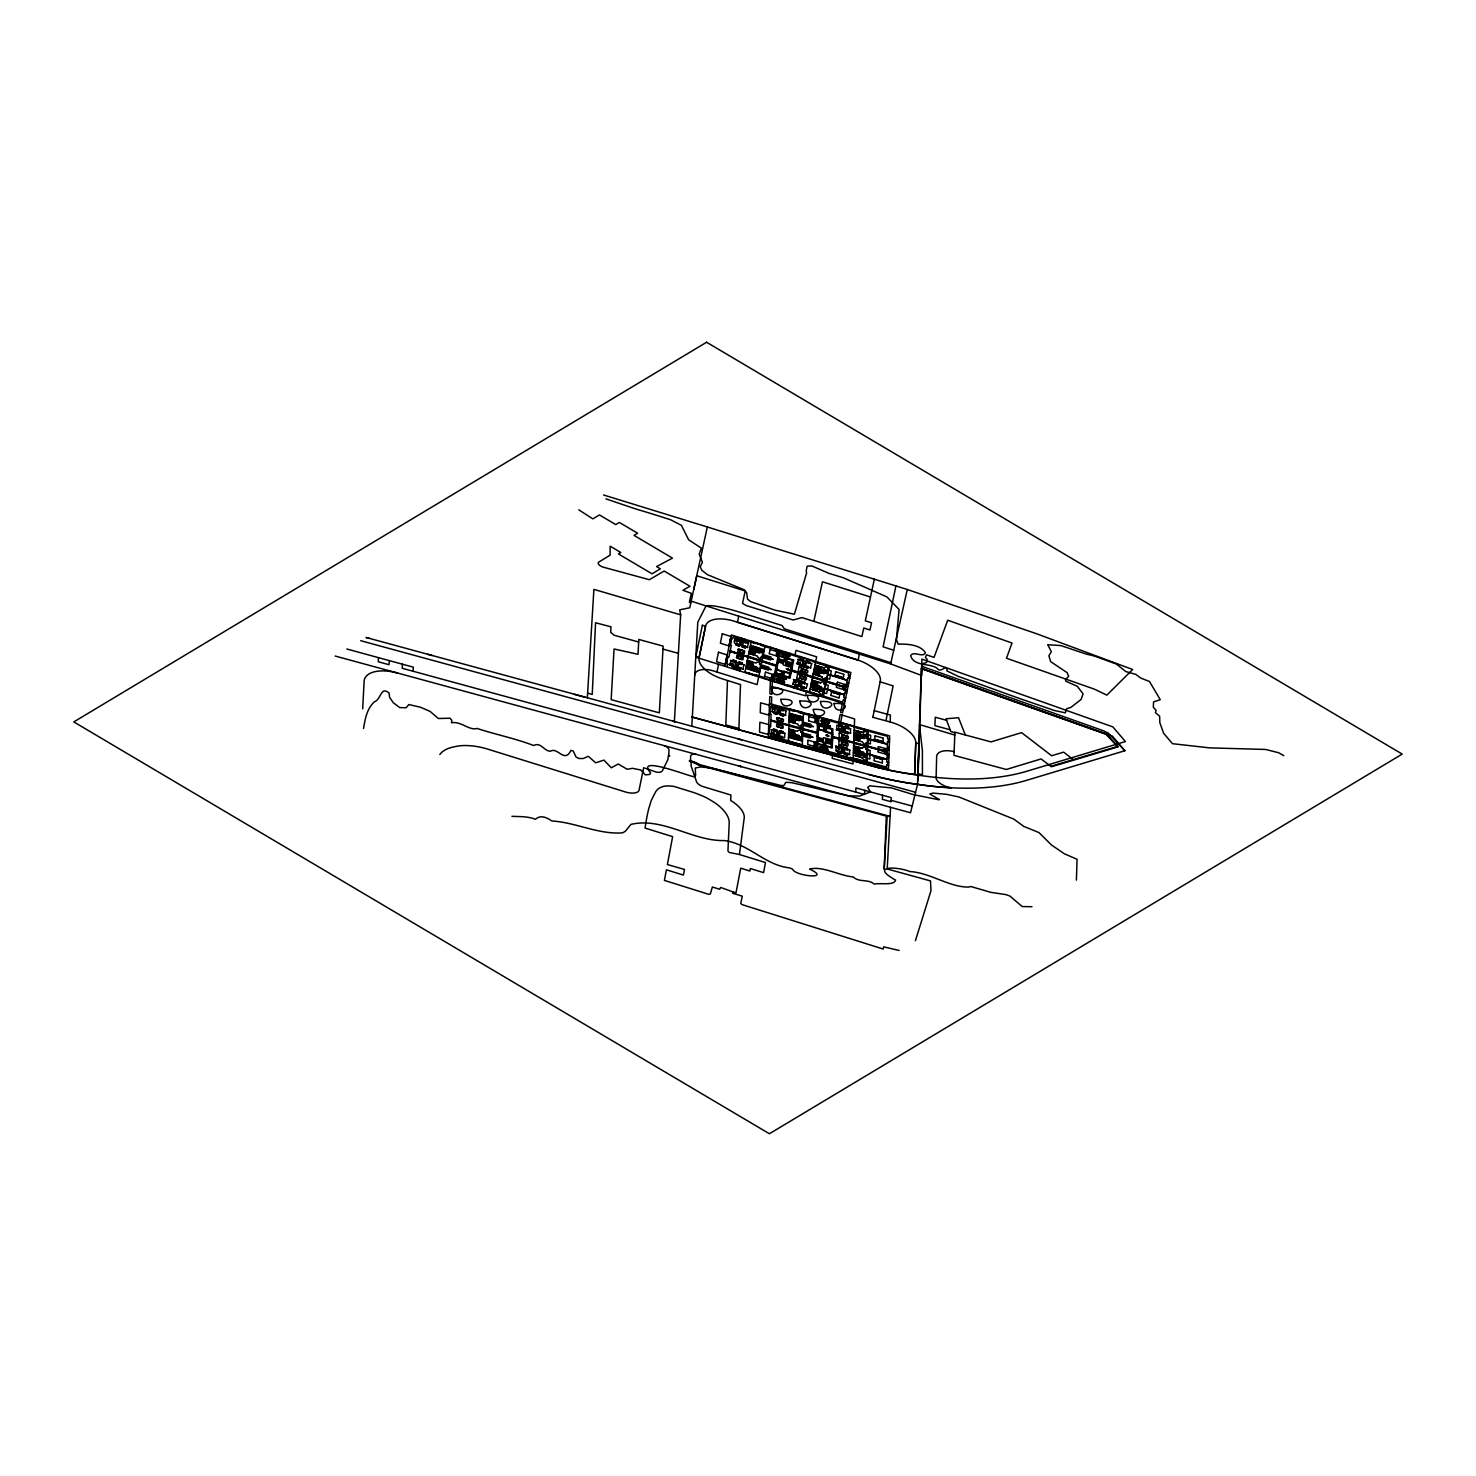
<?xml version="1.0" encoding="UTF-8"?>
<svg xmlns="http://www.w3.org/2000/svg" width="1476" height="1476" viewBox="0 0 1476 1476"><rect width="100%" height="100%" fill="white"/><g stroke="black" fill="none" stroke-linecap="round" stroke-linejoin="round"><path stroke-width="1.5" d="M378.409 657.632L378.299 661.783L388.981 664.698L389.369 660.639L346.842 648.997M801.874 738.775L802.077 732.594M827.464 736.524L827.519 734.679M335.144 656.027L910.526 812.741L917.537 784.328L921.375 668.314L1106.539 734.089L1118.365 746.782L1051.392 766.745L1041.06 758.941L1006.281 769.476L953.976 755.361L954.917 732.17L991.005 741.893L1021.595 732.631L1051.65 755.749L1063.606 752.133L1073.347 759.623M918.072 775.14L921.891 659.126L1112.849 726.893L1125.413 741.542L1026.835 771.247A215.865 105.977 19.3 0 1 977.389 778.83A216.418 106.254 19.3 0 1 918.072 775.14A189.666 93.117 19.3 0 1 893.755 771.118A190.533 93.523 19.3 0 1 869.143 765.232L692.318 717.115M867.814 743.24L867.943 739.07L870.526 739.771L870.397 743.922L867.353 743.258L867.593 736.819M874.825 740.62L873.331 739.402L884.622 743.24L883.109 742.022M874.862 739.347L874.973 735.989M875.028 740.675L876.172 739.697M879.641 740.62L876.357 740.325M881.818 741.672L882.906 741.616M883.091 742.834L883.238 738.203M771.69 729.716L771.542 733.886L773.701 734.919M773.83 730.952L773.885 729.384L776.505 730.085L776.45 731.635M779.937 732.576L779.992 731.026L782.594 731.709L782.538 733.277M781.985 736.506L781.948 738.074L774.107 735.97L774.162 734.402L782.428 736.69L782.372 738.406L773.664 736.081L774.162 734.458M784.734 733.221L784.586 737.834L782.409 737.262M878.275 746.671L878.202 748.978L887.131 751.358L887.224 748.129L885.674 748.535M884.53 749.974L884.567 749.052M885.84 750.325L885.858 749.402M886.707 750.786L886.744 749.402M769.513 703.572L768.332 736.358L888.46 768.609L889.659 735.823L769.513 703.572L769.771 696.561L771.727 697.078L771.468 704.089M770.361 680.454L769.882 693.812L771.837 694.329L772.317 681.063M769.107 733.203L769.347 726.395M769.808 713.867L770.048 707.059M769.402 733.295L769.66 726.469M770.103 713.96L770.361 707.152M788.35 741.579L789.531 709.089L803.461 712.834L802.28 745.306M788.867 737.483L788.922 736.1L802.077 739.642L802.021 741.026M788.774 733.83L788.811 732.668L790.988 733.258L790.952 734.421L788.774 733.83L791.247 734.605M789.734 713.369L789.697 714.753L802.852 718.295L802.907 716.912M790.047 725.306L788.959 724.587M790.988 736.45L788.571 735.306M791.173 736.506L791.413 729.993L788.793 729.292M791.929 715.565L791.69 722.059L789.088 721.358M791.523 738.203L791.56 736.819M792.354 715.473L792.391 714.089M791.726 736.653L791.966 730.14L792.926 730.399M792.483 715.712L792.243 722.207L793.202 722.465M792.926 730.011L792.704 736.358L802.501 739.033M793.184 722.871L793.424 716.506L803.221 719.107M793.885 710.048L793.848 711.155L771.431 705.141L771.358 707.41L769.273 706.856M793.055 736.044L793.11 734.218M793.682 718.849L793.737 717.004M793.608 735.86L793.664 734.365M794.217 718.996L794.273 717.484M794.143 738.904L794.18 737.52M794.955 716.174L795.01 714.79M796.745 739.605L796.8 738.221M797.575 716.875L797.63 715.491M799.106 711.45L799.07 712.557L808.866 715.177L808.903 714.07M798.534 737.52L798.608 735.675M799.162 720.325L799.236 718.48M798.756 737.926L798.848 735.399L792.907 733.793M799.457 718.185L799.365 720.731L793.442 719.144M799.365 740.306L799.42 738.923M800.195 717.576L800.25 716.192M801.081 732.354L800.951 730.435A3.505 1.716 19.3 0 0 797.538 731.303L788.811 728.886M801.247 739.863L801.302 738.203M802.058 738.923L802.298 732.483M802.557 725.417L802.778 718.978M807.759 744.439L807.907 740.288M808.608 720.786L808.774 716.616M810.509 736.69L810.453 738.055L802.612 735.952M810.509 736.395L810.564 735.03L802.723 732.926M810.896 725.989L810.841 727.354L802.999 725.251M810.896 725.694L810.951 724.31L803.11 722.207M814.125 715.473L814.088 716.58L818.977 717.908L819.014 716.801M814.088 745.454L814.125 744.531M814.143 743.609L814.18 742.686M814.937 721.782L814.973 720.86M815.01 719.937L815.047 719.015M815.379 722.004L817.501 724.089M815.01 744.531L814.992 744.642A6.088 2.989 19.3 0 0 815.084 745.712M815.877 720.399L815.877 720.288A6.088 2.989 19.3 0 1 816.043 719.273M815.158 746.542L816.652 747.76M815.305 742.17L816.855 741.764M816.173 718.498L817.722 718.092M815.398 745.804L815.416 744.882M815.453 743.959L815.49 743.037M816.246 722.133L816.283 721.21M816.32 720.288L816.357 719.365M816.265 746.266L816.302 744.882M816.32 744.421L816.376 743.037M817.114 722.594L817.169 721.21M817.187 720.749L817.243 719.365M816.634 748.258L817.741 717.557M817.722 748.553L818.829 717.853M819.088 726.026L818.959 729.587L825.379 731.007M819.18 729.347L831.689 733.111M823.239 730.915L825.269 731.69M823.313 744.993L823.387 737.649L832.538 739.974M823.885 730.712L824.014 727.354M824.697 730.509L824.53 728M824.53 745.306L824.623 742.539M825.527 727.022L825.342 732.004L832.741 734.236M825.748 745.638L825.988 738.461L826.043 742.926M826.431 732.28L826.615 727.317M826.855 750.38L826.634 750.288M831.855 720.233L831.818 721.34L841.449 723.941L841.505 722.853M831.154 747.686L831.837 728.72M836.394 751.044L835.711 746.321M837.335 754.937L837.372 753.83L827.556 751.21L827.519 752.317L822.298 750.915L822.335 749.808L812.981 747.28L812.925 748.387L783.313 739.328L783.276 740.435L778.055 739.033L778.092 737.926L770.324 735.841L770.398 733.554L768.313 733M838.589 750.989L838.534 752.557L841.154 753.258L841.209 751.69M839.143 747.76L839.198 746.21L847.039 748.314L847.427 749.937L847.482 748.203L838.774 745.86L838.719 747.594L846.984 749.863M854.327 726.321L840.6 722.41M844.696 752.631L844.641 754.199L847.242 754.9L847.298 753.332M849.456 754.55L849.622 749.937M850.176 758.387L850.213 757.28L886.541 767.04L886.633 764.66L888.718 765.232M854.899 742.723L853.774 741.985M855.914 755.823L856.246 746.967L853.626 746.266M856.467 755.97L856.8 747.114L857.759 747.373M856.947 756.099L856.947 753.922M857.777 733.48L857.777 731.303M857.999 740.694L858.22 734.347L868.036 736.948L867.722 743.35L866.006 742.686L865.932 744.568A3.505 1.716 19.3 0 1 862.648 741.893L853.866 739.605M857.538 759.254L857.501 760.361L862.722 761.764L862.759 760.657M857.907 747.151L857.685 753.313L866.707 755.749L866.707 754.107L863.644 753.277M858.146 740.62L858.368 734.439M858.663 728.554L858.7 727.447M857.851 754.992L859.604 755.823L857.187 754.771M857.925 753.018L857.98 751.192M858.515 736.69L858.571 734.864M858.645 732.889L860.434 733.185L857.98 732.76M858.442 752.834L858.497 751.321M859.032 736.838L859.087 735.325M867.113 755.86L857.538 753.332L857.759 746.985L862.408 748.387L853.645 745.86M862.408 748.387L862.408 748.295A3.505 1.716 19.3 0 1 865.822 747.409L865.914 749.328M862.501 757.815L857.132 756.044M863.405 732.889L863.423 732.613A3.505 1.716 19.3 0 1 866.984 731.764L867.095 733.886M863.921 728.849L863.884 729.956L887.648 736.34L887.574 738.701L889.659 739.273M863.109 755.675L864.401 757.077L865.729 756.376M863.866 735.011L866.154 734.956M863.589 754.9L863.681 752.354L857.777 750.786M864.272 736.026L864.18 738.572L858.276 736.985M864.18 734.568L866.061 735.325M865.6 736.284L857.279 733.535M866.467 735.712L865.231 734.328M867.335 736.856L867.261 738.48L864.216 737.649M866.836 758.756L866.91 756.542M866.892 755.896L867.132 749.457L865.766 749.199M867.648 736.155L866.929 733.646L868.146 733.867M867.261 755.989L867.501 749.55L865.914 749.144M869.991 754.882L869.844 759.033L867.261 758.332M870.01 754.587L870.157 750.435L867.353 749.624M872.74 755.62L874.272 756.026M874.106 760.638L874.216 757.299M874.493 756.081L875.545 757.188M878.072 751.93L878.165 749.624L887.076 752.004L867.667 746.801M882.371 762.871L882.316 758.184M884.069 758.664L882.5 759.051M884.401 752.926L884.438 752.004M885.471 754.033L886.965 755.232L887.187 749.199L889.272 749.771M885.268 753.387L885.286 753.277A6.088 2.989 19.3 0 1 885.434 752.262M885.748 752.354L884.622 753.092M886.578 753.738L886.633 752.354M887.63 764.937L887.722 762.17M887.906 757.206L888.017 754.439M888.183 749.476L888.294 746.708M888.478 741.745L888.57 738.978M887.925 765.011L888.035 762.243M888.22 757.28L888.312 754.513M888.497 749.55L888.589 746.782M888.773 741.819L888.884 739.052M914.659 774.439L915.766 742.834A27.269 13.395 19.3 0 0 890.157 721.967L872.814 717.318M917.851 776.487L918.995 743.701L915.766 742.834L914.659 773.055M727.447 681.063L725.823 724.937L738.886 728.443A27.306 13.413 19.3 0 0 738.941 729.771M738.886 728.443L740.491 685.159M772.317 711.856L772.151 707.576L774.679 707.816M774.531 711.801L774.457 713.351L777.077 714.052L777.132 712.502M775.085 708.572L775.14 707.022M780.62 713.443L780.564 714.993L783.166 715.694L783.221 714.144M782.926 710.676L782.981 709.126M785.38 715.362L785.97 711.1M788.867 731.137L788.922 729.864L791.099 730.454L791.044 731.709M789.402 716.893L791.523 718.627L791.579 717.465M790.656 730.454L790.619 731.487L789.088 731.081M790.988 721.21L791.044 720.159M791.431 721.432L791.468 720.177M839.475 726.376L839.53 724.808L842.15 725.509L842.076 727.078M839.733 731.395L839.789 729.845M845.563 728.019L845.619 726.45L848.239 727.151L848.183 728.72M847.556 733.498L847.611 731.948M850.379 728.664L850.637 733.388L848.036 732.686M853.7 748.092L853.755 746.819M856.523 739.439L853.903 738.738L854.106 737.428M854.161 735.878L854.198 734.734M853.921 748.037L853.977 747.004L855.453 748.443M854.272 738.646L854.309 737.594L855.803 739.052M855.877 748.683L855.932 747.409M856.283 738.018L856.228 739.273L854.05 738.701M856.338 736.469L856.375 735.306M890.157 721.967L890.415 715.048L874.216 710.694M802.335 725.196L802.593 719.033M882.574 795.232L882.371 799.346L891.043 801.726L891.227 797.63L855.932 787.907L855.711 792.058L864.475 794.457L864.733 790.324M889.954 816.339L887.168 816.339L884.179 869.346L886.301 816.099L698.646 765.085A22.066 10.83 19.3 0 0 691.045 761.8A25.775 12.657 19.3 0 0 689.366 761.284L690.583 760.896A23.358 11.476 19.3 0 1 699.034 764.439L889.751 816.283M362.69 708.831L364.148 680.731A34.28 16.826 19.3 0 1 397.708 673.056M890.582 807.317L887.205 868.977L930.489 880.914L930.987 890.711L915.434 940.673M662.982 649.126L659.329 712.853L611.156 699.642L614.053 648.979L638.019 654.292L638.813 639.459L663.148 646.119L662.982 649.126L678.388 653.351M691.801 726.284L697.797 622.152L706.045 605.898L890.655 663.905L921.707 675.491L922.076 668.96L1106.096 734.328L1117.406 746.487L1050.857 766.339M674.384 721.561L680.657 614.846L679.716 609.828L689.753 607.78L707.336 526.969L603.555 494.977M587.337 697.871L593.887 589.367L680.657 614.846L680.491 613.924M855.711 792.058L413.022 671.229L413.317 667.152L389.369 660.639M402.505 664.2L402.192 668.296L413.022 671.229M363.52 728.443C365.328 718.24 366.749 709.292 374.221 701.912C381.435 699.458 380.476 685.786 389.111 693.037L389.535 697.189L393.243 702.668L399.719 707.594L406.121 707.76L408.852 704.569L420.512 707.225L430.07 711.395L438.372 718.517L449.903 718.222L451.841 720.343L451.508 722.76C460.586 721.008 469.017 730.269 476.231 728.664L476.914 728.388C495.401 734.513 515.456 738.461 533.703 745.528C540.843 741.69 544.017 751.136 550.308 751.247C557.356 746.782 563.518 761.856 569.791 752.483L570.935 750.398L573.241 750.989L576.046 757.022L579.035 758.516L583.407 758.48L588.278 756.284L595.714 762.815L603.924 760.103L611.304 767.778L618.223 763.996L627.171 769.273L632.503 768.332L640.676 769.974L645.326 774.882L649.754 774.42L650.639 772.797C634.2 754.254 691.561 777.372 694.181 776.69A9.649 4.742 19.3 0 0 695.602 775.453L695.27 768.037L700.805 766.911L710.842 768.018L780.822 785.416L783.682 785.73L785.952 782.262L791.911 782.704L848.755 795.951L859.604 796.044L870.563 791.856L867.703 787.409L869.696 785.841L891.486 787.907L913.644 794.697L938.183 799.605L939.419 799.66L929.806 793.959L932.98 793.092L946.651 794.328L958.939 796.985L1013.809 819.106L1023.717 826.357L1039.012 832.593L1051.447 844.955L1064.307 853.755L1077.074 859.29L1076.391 880.102M739.458 854.512L729.255 852.464L727.945 850.951L729.181 823.534A40.295 19.778 19.3 0 0 715.749 803.424A59.132 29.022 19.3 0 0 711.543 800.73A59.999 29.446 19.3 0 0 704.956 797.058A64.796 31.808 19.3 0 0 693.499 792.464L674.255 786.505A21.956 10.775 19.3 0 0 669.052 785.952A22.214 10.904 19.3 0 0 663.204 786.45L661.027 787.261A31.937 15.682 19.3 0 0 655.768 791.653A602.503 295.772 19.3 0 0 651.156 800.785L648.591 809.199A853.755 419.11 19.3 0 0 645.086 828.091L672.65 836.634L667.373 864.53L684.495 869.456L683.406 875.083L666.432 869.807L664.403 880.397L707.816 894.032A2.509 1.236 19.3 0 0 710.436 893.552L712.373 887.002L719.624 889.253L720.62 887.463L735.97 892.962L740.731 868.183L749.882 871.024L750.361 868.534L763.572 872.63L765.509 862.574L739.458 854.512L744.033 819.254A30.793 15.111 19.3 0 0 730.657 800.453L730.934 795.047L702.465 786.413A8.782 4.317 19.3 0 1 696.746 782.317L691.119 766.026L691.045 761.8M732.908 892.002L732.649 893.294L742.28 896.153L740.804 903.109A2.435 1.199 19.3 0 0 742.889 904.88L883.202 949.05L883.663 946.836L899.105 950.47M760.564 664.514L759.734 670.621M716.967 672.023L718.554 664.329M724.974 666.211L731.395 634.957L850.896 672.502L842.575 712.908L840.637 712.281L842.519 703.148M726.266 663.259L727.613 656.765M730.067 644.827L731.395 638.333M726.579 663.351L727.908 656.857M730.362 644.92L731.69 638.425M727.115 665.842L727.576 663.665L725.491 663.019L726.819 656.525L728.904 657.171L731.358 645.233L729.273 644.588L730.62 638.093L732.686 638.739L733.148 636.562L740.86 638.997L741.081 637.946M738.72 616.156L737.483 622.245L858.128 660.141L859.383 654.071M732.133 665.584L730.251 664.532L730.86 660.51M732.686 665.122L732.373 666.599L740.177 669.052L740.472 667.558M735.509 662.595L735.804 661.119L733.203 660.307L732.908 661.783L735.509 662.595L736.284 661.027L732.816 659.938L732.908 661.728M734.439 669.274L734.661 668.204M738.959 663.683L739.273 662.207L741.875 663.019L741.561 664.514L738.959 663.683L738.886 661.857L742.354 662.945L741.579 664.458M739.642 670.897L739.863 669.846M746.284 639.569L746.063 640.621L755.62 643.628L755.841 642.577M742.945 668.979L743.849 664.587M744.9 672.336L751.266 641.359M746.1 668.462L746.358 667.134L759.457 671.248L759.181 672.576M747.17 662.429L747.428 661.211L749.587 661.894L749.347 663.093M750.952 653.056L749.642 651.58L749.199 652.613L751.358 653.296L751.616 652.097M750.823 645.455L750.546 646.783L763.627 650.898L763.904 649.569M747.612 661.396L748.941 662.853L749.144 661.857M749.439 652.577L749.642 651.58M749.125 657.484L747.945 657.558M748.646 667.65L749.919 661.451L747.317 660.621M748.738 669.292L748.996 667.964M753.184 647.613L753.461 646.285M749.181 667.816L750.472 661.617L751.413 661.912M751.487 661.543L750.251 667.595L759.992 670.694M752.889 654.717L754.144 648.665L763.904 651.691M749.199 673.905L749.421 672.835M750.657 667.318L751.026 665.565M754.033 650.916L754.384 649.163M751.266 667.17L751.561 665.731M754.587 651.082L754.882 649.661M751.339 670.104L751.598 668.776M755.786 648.425L756.063 647.115M753.941 670.916L754.199 669.606M758.387 649.255L758.664 647.927M754.384 675.528L754.605 674.477L764.347 677.539L764.144 678.591M761.026 644.2L760.823 645.252L770.361 648.259L770.583 647.208M756.265 669.44L756.764 667.004L750.86 665.159M760.14 650.621L759.642 653.038L753.738 651.174M756.542 671.746L756.819 670.418M760.989 650.067L761.265 648.739M761.487 650.934L753.295 647.853L752.022 654.053L752.981 654.348M762.151 657.576L763.387 651.562L762.391 657.742M758.682 676.93L757.114 684.624L712.557 670.639A18.192 8.93 19.3 0 0 694.735 675.252M758.756 676.691L765.14 645.713M768.719 668.61L768.996 667.3L761.192 664.846M770.767 658.665L770.49 659.975L762.705 657.521M769.328 680.215L769.55 679.163L774.42 680.694L774.199 681.746M775.786 648.831L775.564 649.901L784.881 652.816L785.084 651.765M773.184 680.307L779.199 651.045M774.254 680.657L780.287 651.377M776.394 673.167L776.708 669.237M777.262 669.938L783.405 672.06L781.118 671.34M778.092 676.949L778.387 675.473L786.191 677.908L786.321 679.477L786.671 677.835L778 675.104L777.668 676.764L785.878 679.403M781.856 671.58L781.228 674.661L776.468 673.167M784.678 657.853L783.055 664.754L792.132 667.724M781.284 674.716L781.948 671.506M782.335 674.532L782.557 672.134M785.343 660.879L785.896 658.241M782.631 675.86L783.59 671.137L790.988 673.277L789.918 672.853M785.675 665.455L786.524 661.359M783.701 676.192L784.678 671.469M785.878 665.639L787.095 658.628M790.287 653.388L790.066 654.458L799.844 657.521L800.066 656.469M787.704 670.159L788.073 668.407M786.966 685.768L787.188 684.716L793.867 686.801L793.664 687.871M788.904 677.835L792.612 659.754M793.977 680.547L792.833 683.812M795.195 685.842L795.49 684.366M796.579 681.303L796.892 679.809M797.778 686.654L798.092 685.178M801.247 687.742L801.56 686.266M804.383 683.757L804.678 682.263M803.848 688.554L804.162 687.078M806.191 688.37L807.464 684.421M812.833 660.473L812.612 661.525L848.755 672.89L848.276 675.141L850.361 675.787M811.21 684.809L811.449 683.72M811.745 682.244L812.003 681.026M813.59 673.277L813.83 672.078M814.143 670.602L814.365 669.495M813.645 677.761L812.427 677.816M813.497 682.687L812.187 681.211M815.545 672.724L813.83 673.24M813.387 685.491L813.608 684.403M813.903 682.927L814.162 681.709M815.748 673.96L816.007 672.761M816.523 670.178L816.302 671.285L813.903 670.639M812.741 689.735L814.475 681.285L811.874 680.473M813.294 689.901L815.029 681.469L815.988 681.764M819.309 691.764L813.848 690.048L814.125 687.982M818.202 668.48L818.553 666.414M813.977 690.012L814.346 688.148M818.405 668.443L818.793 666.58M813.663 694.144L813.885 693.093M817.298 675.399L818.534 669.329L827.778 672.244M819.9 663.813L820.121 662.761M814.863 689.052L816.56 689.938L814.217 688.794M815.25 687.17L815.619 685.418M818.46 671.598L818.829 669.846M819.217 667.964L821.043 668.185L818.534 667.816M815.841 687.004L816.136 685.584M818.977 671.764L819.272 670.325M825.287 684.347L823.995 683.942L824.346 682.244A3.505 1.716 19.3 0 0 820.656 682.89L811.948 680.085M817.686 668.517L828.294 672.355L826.597 678.351L825.269 677.742L824.899 679.532A3.505 1.716 19.3 0 1 821.911 676.783L821.763 676.635M822.981 692.871L822.39 694.79A3.505 1.716 19.3 0 1 819.401 692.041L819.328 691.709M824.198 667.964L818.147 666.285L816.413 674.716L817.372 675.012M818.866 695.786L819.088 694.735M825.102 665.455L825.324 664.403M820.213 689.993L821.339 691.395L822.815 690.805M820.693 688.868L821.043 687.115M823.885 673.296L824.254 671.543M824.272 670.288L825.49 669.643L826.874 671.1M820.84 689.274L821.339 686.857L815.472 685.012M824.53 671.285L824.032 673.702L818.165 671.857M822.04 690.27L824.346 690.381M827.815 669.403L828.036 667.355A3.505 1.716 19.3 0 0 824.346 668.001L815.047 665.086M823.885 690.233L824.198 688.683L821.154 687.724M827.575 672.244L827.261 673.776L824.217 672.835M824.032 691.026L822.981 692.853M824.106 690.399L825.379 684.274M828.018 671.617L827.833 669.311M824.77 688.333L844.29 694.532M825.601 684.347L828.368 685.307L827.556 689.274M826.818 678.425L829.641 679.163L830.453 675.196M827.501 689.55L826.689 693.517L824.106 692.705M830.508 674.901L831.32 670.953L828.756 670.141M830.232 690.417L832.833 692.392M833.257 675.768L834.77 676.248M830.84 695.288L831.505 692.096M835.01 675.03L835.674 671.838M834.992 676.322L835.213 675.215L836.246 675.768M834.973 693.185L836.357 693.166M836.338 687.226L836.8 685.03M838.386 676.562L839.77 676.525M838.442 694.274L839.77 693.406M842.778 678.757L841.929 677.318M839.069 697.871L839.733 694.679M839.973 693.48L841.505 693.941M842.999 678.831L844.512 679.311M843.239 677.613L843.903 674.421M843.682 689.661L845.047 690.897L846.228 685.159L848.313 685.805M844.881 689.44L845.158 688.13M844.198 700.214L844.733 697.576M845.711 692.834L846.246 690.196M847.224 685.473L847.759 682.835M848.737 678.093L849.272 675.455M844.493 700.307L845.028 697.668M846.006 692.927L846.56 690.288M847.519 685.565L848.073 682.927M849.032 678.185L849.586 675.547M872.962 716.764L880.286 681.156A27.269 13.395 19.3 0 0 857.021 659.79L734.236 621.212A27.269 13.395 19.3 0 0 705.546 626.248L699.107 657.521A27.269 13.395 19.3 0 0 722.373 678.886L740.601 684.606M764.568 676.137L765.398 672.17M769.236 653.573L770.066 649.606M768.664 668.886L768.387 670.178L760.601 667.742L760.878 666.432L771.21 669.68L760.933 666.156M770.823 658.388L771.099 657.078L763.295 654.624L763.037 655.934L773.313 659.458L762.963 656.211M771.394 677.687L773.258 679.809L774.457 674.089L772.778 674.384M776.653 652.281L778.941 652.41M776.745 654.053L776.727 654.163A6.088 2.989 19.3 0 0 776.634 655.196M776.579 655.99L777.926 657.244L779.125 651.525L777.594 651.045L778.959 652.3M772.28 677.853L771.413 676.525M773.11 678.351L773.387 677.023M773.479 676.58L773.756 675.27M777.778 655.787L778.036 654.477M778.129 654.034L778.405 652.706M795.029 654.957L795.97 650.362L816.652 656.875L815.711 661.451M798.313 659.348L797.501 663.314L799.568 664.44M800.361 660.639L800.656 659.163M800.121 663.96L799.826 665.455L807.612 667.908L807.925 666.414M802.944 661.451L803.258 659.975M806.413 662.54L806.726 661.063M809.014 663.37L809.328 661.875M810.398 667.835L811.671 663.905M836.892 684.421L837.353 682.226M844.733 684.421L846.412 684.126L845.785 687.207L826.283 681.026M845.434 686.635L845.711 685.325M838.589 722.115L840.195 714.421L854.604 718.96L853.183 758.627L867.113 762.372L868.257 730.565L841.486 723.258M840.564 722.65L842.132 715.048M886.024 720.288L893.128 685.897L880.139 681.801M736.708 643.444L736.395 644.938L738.996 645.75L739.291 644.274M737.797 640.399L738.111 638.905L745.897 641.359L746.026 642.927L746.376 641.285L737.723 638.555L737.373 640.197L745.583 642.853M742.76 645.363L742.446 646.839L745.048 647.65L745.362 646.174M747.391 647.466L748.314 643.056M895.932 585.898L883.109 646.857L893.718 650.233M762.003 657.466L763.258 651.599M693.794 589.496L696.764 575.751L745.214 590.972L742.539 603.315L746.192 605.584L793.165 619.994L802.003 617.595L861.892 636.58L863.755 628.02L869.973 629.994L871.541 622.798L865.305 620.824L874.364 579.09M813.848 621.359L822.446 581.784L870.471 597.005M890.655 663.905L907.297 589.496L707.336 526.969M860.692 738.277L858.276 737.299M860.139 750.62L857.814 749.808M707.336 606.304L707.668 605.658A27.269 13.376 19.3 0 1 716.229 606.322A99.095 48.653 19.3 0 1 722.871 607.651A98.8 48.505 19.3 0 1 737.041 611.359L782.095 625.529L784.328 628.794L890.932 662.706M777.483 724.163L779.42 724.679M780.453 724.956L782.28 725.712M779.31 727.447L777.391 726.93M782.225 728.295L780.49 727.502M777.723 717.65L779.66 718.185M780.675 718.461L782.631 718.978M779.494 721.008L777.649 720.472M782.501 721.746L780.601 721.229L782.354 721.524M827.261 722.576L825.508 721.727M823.885 747.981L825.822 748.498M845.563 735.472L847.519 736.007M842.353 741.782L844.309 742.299M844.438 737.926L842.501 737.41M844.198 745.029L842.279 744.55M845.324 742.576L847.261 743.111M847.39 738.756L845.49 738.24M847.095 745.915L845.268 745.398M756.007 652.65L753.719 651.488L756.007 652.41M820.287 673.37L817.981 672.798M737.76 655.51L739.531 656.303M740.712 656.451L742.649 657.06M739.144 658.757L737.262 658.204M742.096 659.68L740.232 659.163L741.985 659.458M787.649 655.971L785.767 655.455M780.601 680.399L782.538 681.008M802.28 668.757L804.217 669.366M803.664 671.986L801.763 671.432M805.379 669.864L807.169 670.288M800.859 675.768L802.796 676.377M803.811 676.691L805.748 677.3M806.634 672.89L804.715 672.355M802.224 678.997L800.324 678.37M805.176 679.938L803.276 679.292M739.07 649.219L741.007 649.827M742.022 650.16L743.959 650.768M740.435 652.466L738.535 651.82M743.424 653.351L741.487 652.743M859.401 749.199L857.888 747.815M860.342 733.258L858.017 732.114M819.623 746.561L820.988 746.542M793.461 719.458L795.804 720.288M777.668 724.347L779.31 724.919M780.62 725.14L782.243 725.639M779.125 727.262L777.52 726.709M782.022 728.092L780.361 727.723M777.889 717.834L779.531 718.406M780.859 718.627L782.501 719.199M779.273 720.786L777.741 720.196M827.15 722.299L825.508 721.764M824.069 748.166L825.711 748.738M845.748 735.657L847.39 736.229M844.235 737.779L842.611 737.188M842.538 741.967L844.18 742.539M847.206 738.572L845.582 737.982M845.508 742.76L847.15 743.332M843.995 744.882L842.39 744.328M846.984 745.657L845.342 745.085M739.199 649.422L740.841 650.012M742.151 650.362L743.793 650.934M740.232 652.281L738.738 651.765M737.889 655.731L739.513 656.23M743.258 653.185L741.69 652.687M740.841 656.654L742.483 657.226M739.033 658.517L737.428 658.019M787.501 655.75L785.915 655.215M780.73 680.602L782.372 681.192M802.409 668.96L804.051 669.532M803.442 671.82L801.911 671.211M800.988 675.971L802.63 676.543M806.468 672.705L804.863 672.134M803.94 676.894L805.582 677.484M802.095 678.794L800.527 678.296M805.047 679.716L803.479 679.237M734.55 638.555L736.192 639.126M736.155 640.879L737.779 641.451M737.649 641.746L736.081 641.23M729.199 664.495L729.679 663.997M731.487 663.388L733.129 663.942M730.62 665.381L729.107 664.754M732.926 664.274L731.413 663.683M775.767 675.122L777.391 675.676M787.114 668.868L788.756 669.44M777.206 676.008L775.675 675.381M796.634 663.333L797.114 662.964M798.94 662.244L800.564 662.798M777.354 677.447L778.996 678.001M788.627 669.717L787.022 669.126M798.147 664.2L796.542 663.61M800.453 663.093L798.903 662.613M778.793 678.333L777.28 677.742M793.332 679.458L796.265 680.565M794.937 681.801L796.56 682.355M796.468 682.632L794.844 682.06M771.727 706.82L773.35 707.391M773.609 709.144L775.251 709.716M775.158 709.974L773.553 709.476M772.778 732.649L774.402 733.221M772.262 734.771L770.656 734.199M774.31 733.48L772.704 732.945M819.697 723.793L821.339 724.365M821.726 722.52L823.35 723.092M821.21 724.661L819.66 724.181M823.239 723.388L821.671 722.871M826.726 735.177L828.35 735.749M836.375 729.347L839.327 730.362M838.405 728.074L840.029 728.646M828.239 736.044L826.671 735.528M837.815 730.251L836.302 729.661M839.918 728.941L838.35 728.424M835.785 746.007L837.427 746.579M837.685 748.332L839.309 748.904M839.217 749.181L837.612 748.646M771.524 734.347L773.553 733.074M820.471 724.218L822.501 722.945M837.15 729.771L839.18 728.498M776.413 678.794L777.815 678.849M753.258 665.455L751.1 664.237L753.369 665.104M817.944 684.993L815.656 684.071M823.663 749.642L824.549 749.199L822.243 748.738L823.922 749.513M865.25 757.004L863.478 756.487M729.956 664.901L732.262 663.794M797.409 663.757L799.715 662.65M823.147 746.598L821.578 746.874M805.416 669.846L807.003 670.473M795.195 733.996L792.963 733.498M860.526 738.443L858.239 737.963M795.638 720.639L793.442 720.122M822.317 691.358L820.508 690.823M859.973 750.97L857.796 750.472M860.25 733.277L859.161 733.129M859.493 755.896L857.169 755.417M921.375 668.314L1112.332 736.063L1124.897 750.73L1026.318 780.417A216.123 106.106 19.3 0 1 976.872 788.018A216.511 106.29 19.3 0 1 917.519 784.328M817.833 685.288L815.527 684.716M820.804 668.425L819.697 668.222M816.357 690.012L814.088 689.403M794.051 736.1L798.165 735.565M858.884 753.074L862.999 752.539M863.534 756.081L865.379 756.616M825.324 720.27L823.829 720.362L826.117 721.118L825.287 720.214M824.069 720.602L825.527 720.472M824.438 720.934L825.748 720.823M751.69 667.41L756.044 667.134M816.246 687.263L820.601 686.986M820.601 690.399L822.409 690.989M826.468 670.713L824.807 670.178M784.42 653.757L786.118 653.923M784.918 654.292L786.081 653.979M752.612 664.034L753.129 663.075L751.487 662.337L752.022 663.757M815.785 683.499L817.852 683.462L816.043 682.17M792.999 732.225L794.974 732.059L793.055 730.841M754.015 653.056L755.232 653.628L754.439 654.403L753.461 652.706L754.716 653.112M822.427 721.838L821.099 721.1M1032.019 906.725L1022.185 906.541L1010.082 896.19A11.734 5.756 19.3 0 0 1005.488 894.548L990.802 892.353L971.06 886.578A5.48 2.694 19.3 0 0 968.791 887.076C949.326 887.371 930.267 872.667 909.862 871.56C898.386 866.652 868.552 865.047 895.6 880.12C893.995 885.987 879.917 882.574 874.235 884.124C868.165 878.663 859.18 882.796 853.183 876.947C838.719 875.526 822.722 865.748 809.623 869.069C832.704 879.973 794.808 876.117 792.667 869.235A9.225 4.539 19.3 0 0 789.42 867.87C764.734 865.12 749.181 843.829 724.365 840.564C692.392 841.302 662.964 816.892 630.935 824.383L625.658 830.877A20.387 10.018 19.3 0 1 622.097 832.888C598.094 834.512 575.382 822.298 551.95 821.007C545.068 816.357 539.884 815.213 535.382 819.309C527.707 816.173 519.939 816.745 511.951 816.32M822.907 721.819L824.549 722.926A2.528 1.236 19.3 0 0 828.091 724.107M782.686 655.049L781.431 654.255M783.184 655.049L784.715 656.211A2.528 1.236 19.3 0 0 788.202 657.521M858.257 755.011L859.53 755.528M815.305 689.089L816.505 689.643M792.981 732.834L795.324 733.683M818.663 667.189L820.988 668.185M769.42 705.196L760.601 702.834L760.251 712.76L769.07 715.122M875.194 735.934L883.035 738.037M867.98 736.266L857.298 733.351M876.393 739.642L878.128 740.103M879.862 740.565L881.615 741.026M879.844 741.266L881.596 741.727M878.497 746.616L887.205 749.052M885.674 748.996L886.541 749.236A6.882 3.376 19.3 0 0 886.393 750.712M884.788 748.996L885.655 749.218A6.088 2.989 19.3 0 0 885.526 750.232M825.748 735.14L829.235 736.063M884.659 751.948L886.412 752.188M885.489 753.553L886.356 753.793A6.882 3.376 19.3 0 1 886.32 752.28M878.294 752.096L887.002 754.439M768.719 724.568L759.9 722.207L759.55 732.133L768.369 734.495M855.822 750.214L853.645 749.642L856.117 750.214M839.198 746.561L847.021 748.664M853.608 750.786L855.785 751.376M773.885 729.734L776.487 730.435M779.974 731.358L782.594 732.059M838.737 747.022L836.099 746.708M847.445 749.347L850.047 750.288M771.247 729.605L773.424 730.196M776.911 731.118L779.513 731.819M783 732.76L785.177 733.461M835.97 750.823L838.147 751.524M841.615 752.446L844.235 753.147M847.722 754.088L849.881 754.66M838.553 752.207L841.172 752.908M844.641 753.849L847.261 754.55M774.125 735.62L781.948 737.723M837.353 754.365L850.194 757.981M818.11 672.152L820.379 673.038M946.577 720.288L935.249 717.244L934.917 725.657L950.157 729.771M954.898 732.631L950.821 731.524L946.005 718.775L958.533 717.705L965.322 734.974M789.512 709.513L803.442 713.259M808.885 714.495L814.106 716.063M819.014 717.207L831.837 720.823M854.309 727.262L868.239 731.007M775.121 707.355L782.963 709.458M808.996 716.561L817.686 719.015M783.369 710.159L785.988 710.86M839.512 725.159L842.132 725.86M845.619 726.801L848.22 727.502M839.069 725.62L836.874 725.159L836.726 729.07M842.538 726.561L845.158 727.262M848.645 728.203L850.803 728.904M854.217 730.122L863.571 732.649L857.371 731.192L857.058 740.048L858.017 740.306M854.198 730.343L856.818 731.044L856.504 739.9L853.884 739.199M789.365 713.277L803.295 717.004M815.158 721.948L816.892 722.65A6.882 3.376 19.3 0 1 816.874 721.137M822.243 723.812L821.745 725.436L830.453 727.779L830.084 725.915M854.124 732.557L856.744 733.258M889.567 742.041L887.463 741.469L887.297 746.432L889.382 747.004M789.291 715.343L791.911 716.045M798.793 718.425L794.844 717.373L798.719 720.196M808.83 720.952L815.139 722.65M854.106 733.203L856.707 733.941M822.206 724.974L830.029 727.078M858.995 734.734L863.608 735.97M771.893 711.616L774.07 712.318M777.538 713.259L780.158 713.96M783.645 714.882L785.822 715.473M863.589 736.266L859.641 735.196L863.515 738.037M789.254 716.746L791.856 717.447M774.476 713.019L777.096 713.72M780.564 714.642L783.184 715.343M799.402 719.808L802.464 720.639M817.483 724.864L832.925 729.015L832.243 747.963L816.781 743.83M839.733 731.044L847.575 733.148M854.05 734.587L856.67 735.288M867.962 738.83L887.371 744.033M817.464 725.454L831.818 729.31M887.353 744.328L867.722 739.199M789.199 718.111L791.819 718.83M825.49 728.092L824.346 727.668L824.364 730.546L825.398 730.694M858.903 737.041L863.515 738.277M853.995 735.952L856.615 736.653M769.014 713.664L771.099 714.218L770.656 726.745L768.572 726.192M791.763 720.196L789.143 719.495L789.254 720.86L791.708 721.598M793.424 720.731L795.343 721.948L793.368 722.115M803.073 723.591L813.46 726.672L803.055 723.886M853.94 737.336L856.56 738.037M858.22 738.572L860.157 739.771L858.165 739.956M841.781 734.79L848.313 736.542L848.239 738.627L841.707 736.875M858.958 740.011L859.327 739.033M789.07 721.782L797.796 724.033A3.505 1.716 19.3 0 0 801.099 726.727L801.154 724.845L802.999 725.528M817.298 729.993L818.368 730.38M802.889 728.332L801.745 728.019L802.833 729.808M817.206 732.28L818.294 732.557M832.667 736.413L831.578 736.137L853.995 742.428M867.703 745.731L866.56 745.417L867.648 747.225M770.859 720.159L789.162 725.011M789.863 725.214L801.966 728.461M802.649 728.646L818.294 732.649M854.696 742.612L866.781 745.86M867.482 746.044L887.113 751.376M770.841 720.454L817.187 732.945M832.63 737.041L887.094 751.708M770.841 720.805L788.922 725.657M801.708 729.07L788.904 726.081M802.852 729.402L817.169 733.24M832.63 737.391L853.737 743.055M866.523 746.487L853.718 743.48M817.169 733.461L818.257 733.849M831.523 737.317L832.612 737.705M841.541 741.893L848.073 743.646L847.999 745.731L841.468 743.978M887.002 754.162L889.105 754.734M817.077 735.731L818.165 736.026M831.449 739.587L832.538 739.882M817.077 735.823L818.165 736.118M800.896 732.207L802.741 732.613M826.191 739.052L831.412 740.454M853.608 746.745L856.228 747.446M788.774 729.771L791.394 730.472M818.11 737.539L823.331 738.941M826.173 739.697L831.394 741.1M818.091 738.185L823.313 739.587M826.136 740.343L831.375 741.745M802.667 734.292L813.073 737.373L802.667 734.587M853.552 748.129L856.172 748.83M857.833 749.199L859.53 749.439L859.401 748.314M888.995 757.502L886.91 756.93L886.725 761.893L888.81 762.465M818.073 738.83L823.294 740.232M826.117 740.989L831.339 742.391M788.719 731.173L791.339 731.875M818.036 739.476L823.276 740.878M826.099 741.635L831.32 743.037M818.018 740.122L823.239 741.524M826.08 742.28L831.302 743.683M788.682 732.539L791.284 733.24M858.405 751.063L862.999 752.299M867.353 753.664L886.818 759.107M817.999 740.768L831.265 744.328M867.408 754.181L886.818 759.384M853.46 750.878L856.08 751.579M875.342 756.561L877.962 757.262M878.829 757.483L881.449 758.184A6.882 3.376 19.3 0 1 878.829 757.649M798.811 736.303L801.874 737.133M875.766 757.133L877.5 757.594M879.253 758.074L880.987 758.535M879.013 758.24L875.748 757.834M858.995 753.258L862.925 754.31M879.216 758.756L882.279 759.347M794.162 736.284L798.092 737.336M793.479 736.395L798.092 737.631M808.128 740.232L816.837 742.686M853.405 752.225L856.025 752.963M815.287 742.631L816.173 742.852A6.882 3.376 19.3 0 0 816.025 744.328M856.56 753.627L865.748 755.915M814.401 742.612L815.287 742.852A6.088 2.989 19.3 0 0 815.158 743.867M816.8 743.24L831.173 747.096M853.386 752.908L856.006 753.609M856.541 753.83L867.316 756.653M788.498 737.391L802.427 741.136M866.652 758.609L865.951 760.527A3.505 1.716 19.3 0 1 862.648 757.852L853.294 755.122M866.006 758.646L867.224 759.07M874.309 760.823L882.15 762.926M814.291 745.62L816.043 746.321M807.962 744.624L816.671 746.967M778.073 738.461L783.295 740.011M788.369 741.136L802.298 744.882M807.723 746.413L812.944 747.981M822.317 750.325L827.519 751.893M691.561 716.893L878.552 767.705M574.385 694.347L585.197 697.281M738.148 738.904L741.635 739.863M891.117 800.361L905.784 804.309A238.245 116.955 19.3 0 1 912.168 806.08M772.114 686.598L805.619 695.786L806.652 690.823L842.741 702.152L843.202 699.901L845.268 700.546M587.632 693.166L592.245 694.421L595.548 622.761L610.972 626.82L610.732 632.392L614.237 635.27L638.684 642.023M954.142 751.616A19.022 9.336 19.3 0 0 936.67 756.026L936.098 778.387A13.099 6.421 19.3 0 0 951.319 787.797A216.013 106.051 19.3 0 1 917.537 784.328A187.341 91.973 19.3 0 1 904.843 782.446A187.175 91.881 19.3 0 1 893.238 780.287L891.818 779.992A190.33 93.431 19.3 0 1 868.608 774.402L366.066 637.466L369.332 638.37M427.579 654.255L432.228 655.529M360.679 640.695L915.581 792.261M954.806 735.048L919.419 724.55L922.389 750.546L922.445 774.845L918.81 773.811L917.629 781.431M741.007 638.333L746.173 640.123M755.749 642.964L760.915 644.754M770.509 647.595L775.675 649.385M785.011 652.152L790.177 653.942M799.974 656.857L812.722 661.027M751.192 641.765L765.048 646.119M738.037 639.237L745.823 641.691M770.306 649.569L776.579 651.543M737.483 639.661C733.996 637.54 732.797 643.536 736.137 643.923M746.155 642.374L748.701 643.425M776.431 652.207L778.221 652.521M800.601 659.477L803.184 660.307M806.652 661.396L809.254 662.207M797.889 659.219L800.047 659.901M803.516 660.99L806.099 661.801M809.568 662.89L811.726 663.573M827.685 669.052L828.903 669.44M835.914 671.801L843.7 674.255M814.992 665.289L817.593 666.1L815.859 674.55L813.258 673.739M750.454 645.344L764.31 649.698M776.062 653.96L777.852 654.292M778.332 655.27L793.701 660.104L789.992 678.167L774.605 673.351M751.653 647.503L752.742 647.669L751.469 653.886L748.867 653.056M778.221 655.824L792.501 660.307M814.567 667.392L817.169 668.204M817.722 668.333L828.423 671.746M849.825 678.443L847.741 677.779L846.763 682.521L848.848 683.167M750.048 647.318L752.649 648.149M754.882 649.071L759.457 650.51M769.439 653.757L778.092 656.469M755.472 649.569L759.402 650.805M739.605 645.012L742.207 645.824M745.657 646.912L747.834 647.595M819.881 670.233L823.793 671.469M836.56 675.399L838.294 675.934M840.01 676.488L841.744 677.023M749.771 648.665L752.373 649.477M736.469 644.606L739.052 645.418M742.52 646.506L745.122 647.337M808.221 667.152L810.822 667.982M838.147 676.598L836.412 676.063A6.088 2.989 19.3 0 1 838.183 676.451M839.881 677.152L841.615 677.687A6.088 2.989 19.3 0 0 839.918 676.986M759.826 652.152L762.871 653.112M814.162 669.329L816.763 670.141M799.881 665.122L807.686 667.576M827.944 674.108L847.242 680.178M778.756 658.813L791.966 662.964M827.87 674.384L847.187 680.454M749.494 649.975L752.114 650.787M818.811 671.949L823.405 673.388M778.627 659.421L783.83 661.063M786.634 661.949L791.837 663.573M778.498 660.049L783.701 661.672M786.505 662.558L791.708 664.182M749.236 651.267L751.837 652.097M778.369 660.658L783.572 662.281M786.376 663.167L791.579 664.809M813.627 671.967L816.228 672.779M817.87 673.37L819.678 674.624L817.593 674.698M778.239 661.266L783.442 662.909M786.265 663.794L791.45 665.418M801.413 668.812L807.907 670.842L807.501 672.835L801.007 670.787M748.959 652.613L751.561 653.425M778.129 661.894L783.313 663.517M786.136 664.403L791.32 666.045M813.35 673.277L815.951 674.108M748.793 653.462L757.483 656.1A3.505 1.716 19.3 0 0 760.472 658.85L760.841 657.06L762.649 657.816M786.007 665.03L791.21 666.654M817.298 675.344L821.929 676.783M776.763 662.89L777.852 663.241L776.745 662.982M813.184 674.126L821.726 676.801M825.398 677.927L827.04 678.499M791.025 667.466L792.114 667.816M837.593 682.189L846.228 685.012M844.641 684.864L845.508 685.141A6.882 3.376 19.3 0 0 845.139 686.543L843.497 685.916M843.737 684.809L844.604 685.085A6.088 2.989 19.3 0 0 844.309 686.045M748.24 656.137L760.878 660.547M762.096 660.492L760.952 660.141L761.8 661.912M776.321 665.067L777.391 665.399M790.601 669.55L791.69 669.883M812.704 676.395L825.342 680.805M826.578 680.75L825.435 680.381L826.283 682.152M730.159 650.879L748.387 656.562M761.8 660.768L777.372 665.491M790.582 669.643L812.852 676.82M748.092 656.82L730.103 651.174L776.192 665.694L761.948 661.174M786.154 668.739L789.623 669.827M812.575 677.078L791.56 670.473L845.73 687.539L826.431 681.432M730.03 651.488L748.24 657.263M748.941 657.484L760.952 661.266M761.653 661.488L777.169 666.543M790.38 670.694L812.722 677.521M813.405 677.742L825.435 681.525M826.136 681.746L845.674 687.816M776.062 666.285L777.151 666.617M790.361 670.768L791.431 671.119M843.165 687.613L844.955 687.945M842.944 688.72L843.811 688.997A6.088 2.989 19.3 0 1 843.921 687.964M845.25 689.882L847.335 690.547M799.992 675.823L806.486 677.871L806.08 679.846L799.586 677.798M836.541 687.41L845.195 690.122M824.161 683.905L825.822 684.421M820.638 682.982L816.043 681.451L814.807 687.447L824.051 690.344M747.391 660.233L756.044 663.13A3.505 1.716 19.3 0 1 759.753 662.392L759.384 664.182L761.247 664.569M776.56 669.495L789.771 673.646M811.782 680.916L814.383 681.727M747.225 661.082L749.826 661.894M783.35 672.355L782.225 671.894L781.782 674.643L782.833 674.846M811.505 682.244L814.106 683.056M846.781 693.185L844.715 692.521L843.737 697.262L845.822 697.908M746.948 662.41L749.55 663.241M811.246 683.554L813.848 684.384M746.671 663.72L749.273 664.532M781.671 674.606L782.557 674.883M816.062 685.325L820.656 686.764M774.734 672.798L789.014 677.281M796.819 680.141L804.605 682.595M824.918 688.739L844.235 694.809M756.598 667.89L759.623 668.849M810.97 684.864L813.571 685.694M733.148 660.639L735.749 661.451M739.199 662.54L741.801 663.351M804.937 683.277L807.538 684.089M833.128 692.023L834.862 692.576M836.597 693.111L838.331 693.665A6.088 2.989 19.3 0 1 836.56 693.277M746.413 665.03L749.015 665.842M730.435 660.362L732.594 661.045M736.063 662.134L738.664 662.945M742.114 664.034L744.236 664.938M816.339 687.447L820.25 688.683M832.999 692.687L834.733 693.24M836.468 693.775L838.202 694.329M751.764 667.595L755.694 668.831M778.332 675.805L786.118 678.24M751.044 667.669L755.638 669.108M765.638 672.134L774.273 674.956M746.136 666.34L748.738 667.17M813.756 687.668L822.907 690.362M771.764 674.772L772.631 675.03A6.088 2.989 19.3 0 0 772.335 675.99M810.564 686.801L813.165 687.631M813.719 687.853L824.42 691.155M771.542 675.86L773.24 676.635M745.731 668.351L759.587 672.687M831.043 695.473L838.829 697.908M810.139 688.905L819.401 692.041M822.759 693L823.959 693.462M806.265 688.037L804.457 687.816M792.778 684.144L794.937 684.827M798.405 685.916L801.007 686.727M740.786 668.296L743.387 669.126M772.87 678.388L771.837 677.835A6.088 2.989 19.3 0 1 772.169 676.875M795.25 685.51L797.852 686.322M801.32 687.41L803.922 688.24M732.447 666.266L740.232 668.72M764.771 676.303L771.044 678.277M783.184 682.263L784.07 683.093L783.092 682.761M744.993 671.912L758.849 676.266M734.55 668.72L739.716 670.51M749.31 673.351L754.476 675.141M764.254 678.038L769.42 679.827M774.31 681.192L787.059 685.362M793.774 687.318L806.505 691.488M695.786 657.171L844.475 703.757M691.266 601.193L706.045 605.898M690.916 602.669L689.403 602.171L691.34 593.334L682.927 590.252L690.012 586.286L664.145 571.028L649.385 579.699L603.536 567.245A5.553 2.731 19.3 0 1 598.315 562.393L610.123 555.142L610.141 546.194L620.824 552.522L618.444 553.943L652.023 573.813L660.362 568.813L656.562 566.563L672.466 558.131L633.997 535.364L637.577 533.205L619.366 522.43L615.769 524.589L599.44 514.921L592.872 518.869L578.795 509.829M605.935 498.87L635.51 508.888A711.229 349.148 19.3 0 1 670.584 519.755L681.432 525.364L688.628 539.755L701.395 548.186L699.181 554.072L702.428 562.301L700.214 566.71L701.856 570.345L707.465 574.681L744.476 589.902L746.69 592.854L747.502 599.09L750.675 601.599L774.955 610.16L794.383 614.219L806.671 572.743A12.195 5.978 19.3 0 1 806.413 569.847L807.188 566.194L811.911 565.954L828.94 573.371L843.516 577.836L886.91 596.913L899.068 609.44L896.43 639.643L898.146 644.126C907.242 643.942 920.065 644.477 925.415 652.669C923.146 658.351 913.847 650.399 910.674 655.602C913.496 666.543 929.234 662.927 936.965 668.167C941.374 674.44 946.946 662.06 946.983 670.934L958.182 676.34L1017.72 697.871L1054.362 710.473L1065.321 712.834L1066.576 708.775L1071.041 707.299L1081.041 699.476L1083.107 693.849L1077.332 686.322L1065.764 681.156L1065.543 679.329L1068.679 676.377L1067.093 672.65L1050.635 661.599L1048.882 655.731L1051.373 651.709L1047.683 644.717L1060.838 645.565L1086.742 654.255A39.594 19.446 19.3 0 1 1095.764 656.543L1116.354 664.015L1125.782 671.562L1135.782 674.366L1140.708 678.019L1149.527 681.543L1160.265 699.698L1153.568 701.912L1153.31 707.262L1156.077 710.27L1155.431 712.631L1159.619 716.211L1159.841 722.687L1163.605 733.258L1172.516 743.701L1209.6 747.871L1265.652 749.457L1278.567 752.723L1283.769 755.675M907.297 589.496L1036.263 633.628L1132.645 669.514L1106.834 695.122L1094.27 689.107L1006.484 658.241L1012.019 643.038L947.721 620.234L934.031 657.41L926.541 654.809L925.415 657.374A8.136 3.985 19.3 0 1 923.256 663.278L922.076 666.414L1103.328 730.731L1108.255 733.111L1124.897 750.73M778.387 679.218L780.048 679.034A2.528 1.236 19.3 0 1 783.608 679.919M822.888 748.498L824.18 749.31M793.922 722.059L794.844 721.413M779.494 680.823L780.693 681.672M779.051 680.916L780.38 681.857M819.734 670.344L823.442 673.167M755.343 649.68L759.051 652.484M836.56 746.432L838.46 748.756M772.501 707.244L774.383 709.569M794.106 679.882L795.712 682.207M776.542 675.528L778.129 677.853M735.325 638.979L736.911 641.304M844.549 735.196L842.593 734.679L844.42 735.435M690.583 760.896L690.583 756.468A6.753 3.321 19.3 0 1 696.211 754.347M878.22 767.612A172.231 84.556 19.3 0 0 889.788 770.288L891.135 770.564A171.64 84.261 19.3 0 0 917.5 774.715M868.608 774.402A190.238 93.394 19.3 0 0 893.238 780.287A189.666 93.117 19.3 0 0 917.537 784.328M773.166 676.488A6.882 3.376 19.3 0 1 773.442 675.178M772.797 678.259A6.882 3.376 19.3 0 1 773.073 676.93M777.465 655.695A6.882 3.376 19.3 0 1 777.741 654.366M777.003 653.444A6.088 2.989 19.3 0 1 777.188 652.558M777.834 653.942A6.882 3.376 19.3 0 1 778.11 652.613M839.383 677.3A6.882 3.376 19.3 0 1 841.984 678.111M835.933 676.211A6.882 3.376 19.3 0 1 838.516 677.023M844.567 689.347A6.882 3.376 19.3 0 1 844.844 688.019M838.829 693.499A6.882 3.376 19.3 0 1 836.228 692.687M834.826 692.724A6.088 2.989 19.3 0 1 833.11 692.189M835.361 692.41A6.882 3.376 19.3 0 1 832.759 691.598M815.951 746.173A6.882 3.376 19.3 0 1 816.007 744.79M815.951 722.041A6.088 2.989 19.3 0 1 815.988 721.118M816.874 720.675A6.882 3.376 19.3 0 1 816.929 719.273M879.862 741.1A6.088 2.989 19.3 0 1 881.596 741.561M879.401 741.45A6.882 3.376 19.3 0 1 882.021 742.151M876.375 740.159A6.088 2.989 19.3 0 1 878.109 740.638M875.914 740.509A6.882 3.376 19.3 0 1 878.534 741.21M880.987 758.701A6.088 2.989 19.3 0 1 879.235 758.24M877.5 757.76A6.088 2.989 19.3 0 1 875.766 757.299M877.962 757.409A6.882 3.376 19.3 0 1 875.342 756.708M689.421 760.546A23.45 11.513 19.3 0 1 699.034 764.439M664.145 745.638A6.291 3.081 19.3 0 1 668.979 750.195L668.702 754.956L669.809 755.989A17.786 8.727 19.3 0 0 668.351 755.601L667.927 759.55L662.263 770.952A7.214 3.542 19.3 0 1 656.174 772.077L643.665 767.723L639.108 789.992A10.572 5.203 19.3 0 1 638.794 790.878A11.273 5.535 19.3 0 1 637.89 791.856A13.708 6.734 19.3 0 1 624.422 791.653L489.847 749.79A44.778 21.992 19.3 0 0 454.442 746.764A48.45 23.782 19.3 0 0 439.83 754.513M781.616 654.255A2.251 1.107 19.3 0 1 781.782 653.148A2.251 1.107 19.3 0 1 783.756 653.167M788.129 657.447A3.21 1.568 19.3 0 0 789.143 656.746A2.583 1.273 19.3 0 0 789.125 656.064M778.018 681.119A2.251 1.107 19.3 0 1 776.284 679.975A2.251 1.107 19.3 0 1 776.56 678.905M783.516 679.956A3.21 1.568 19.3 0 1 784.143 681.156A2.583 1.273 19.3 0 1 783.867 681.764M821.265 721.081A2.251 1.107 19.3 0 1 821.265 719.919A2.251 1.107 19.3 0 1 823.147 719.827M827.999 724.033A3.21 1.568 19.3 0 0 828.848 723.24A2.583 1.273 19.3 0 0 828.737 722.52M821.542 748.885A2.251 1.107 19.3 0 1 819.697 747.797A2.251 1.107 19.3 0 1 819.789 746.653M827.224 749.218A2.583 1.273 19.3 0 0 827.39 748.572A3.21 1.568 19.3 0 0 826.615 747.354A2.583 1.273 19.3 0 0 822.962 746.819M771.487 688.13C772.465 703.517 796.191 686.857 771.487 688.13M780.859 699.329C781.856 714.716 805.582 698.074 780.859 699.329M799.881 701.082C800.988 716.653 824.512 699.698 799.881 701.082M807.372 695.399C808.368 710.786 832.077 694.126 807.372 695.399M813.331 709.421C814.328 724.79 838.036 708.148 813.331 709.421M820.508 701.487C821.505 716.875 845.213 700.214 820.508 701.487M834.051 703.499C835.029 718.867 858.774 702.244 834.051 703.499M868.091 734.624L867.962 738.775L870.545 739.476L870.674 735.306L868.091 734.624M773.461 729.033L773.406 730.768L776.893 731.709L776.948 729.974L773.461 729.033M776.524 732.76L776.487 733.923L779.752 734.79L779.789 733.646L776.524 732.76M779.568 730.675L779.494 732.41L782.981 733.332L783.036 731.598L779.568 730.675M776.653 724.273L776.579 726.358L783.11 728.092L783.184 726.026L776.653 724.273M776.893 717.76L776.819 719.845L783.35 721.598L783.424 719.513L776.893 717.76M822.243 723.757L822.187 725.325L830.029 727.428L830.084 725.86L822.243 723.757M821.578 747.686L821.523 749.199L828.054 750.952L828.11 749.439L821.578 747.686M823.147 719.513L823.091 721.026L829.623 722.779L829.678 721.266L823.147 719.513M828.239 721.174L829.235 721.967L828.239 721.174M832.39 753.553L832.224 758.35L853.017 763.941L853.183 759.125L832.39 753.553M838.165 750.933L838.091 752.668L841.578 753.609L841.634 751.874L838.165 750.933M838.977 740.417L838.829 744.568L841.412 745.251L841.56 741.1L838.977 740.417M839.217 733.055L839.069 737.207L841.671 737.908L841.818 733.756L839.217 733.055M841.394 749.476L841.357 750.638L844.623 751.505L844.659 750.343L841.394 749.476M844.254 752.575L844.198 754.31L847.667 755.232L847.741 753.516L844.254 752.575M774.088 711.746L774.014 713.48L777.501 714.402L777.575 712.687L774.088 711.746M774.715 706.672L774.642 708.406L783.35 710.731L783.424 708.997L774.715 706.672M777.335 710.288L777.28 711.432L780.546 712.318L780.583 711.155L777.335 710.288M780.177 713.388L780.121 715.104L783.59 716.045L783.664 714.31L780.177 713.388M839.106 724.476L839.032 726.192L842.519 727.133L842.593 725.399L839.106 724.476M839.346 729.771L839.29 731.506L847.98 733.849L848.054 732.114L839.346 729.771M842.15 728.203L842.113 729.347L845.379 730.233L845.416 729.07L842.15 728.203M845.195 726.1L845.139 727.834L848.608 728.775L848.682 727.041L845.195 726.1M673.296 721.247L675.473 721.912L673.314 721.192M739.144 766.007L741.303 766.708L739.199 765.86M732.244 665.03L731.893 666.691L740.565 669.403L740.897 667.761L732.244 665.03M735.399 663.683L735.177 664.79L738.424 665.805L738.646 664.698L735.399 663.683M746.874 663.886L746.653 664.993L748.812 665.676L749.033 664.569L746.874 663.886M749.974 648.831L749.753 649.938L751.911 650.621L752.133 649.514L749.974 648.831M778.258 679.993L777.963 681.432L784.457 683.462L784.752 682.041L778.258 679.993M783.811 652.872L783.516 654.292L790.011 656.34L790.306 654.901L783.811 652.872M788.83 654.735L789.715 655.565L788.83 654.735M795.047 684.274L794.715 685.934L798.184 687.023L798.516 685.362L795.047 684.274M796.505 679.458L796.154 681.119L804.826 683.831L805.158 682.189L796.505 679.458M797.612 674.015L796.8 677.982L799.383 678.794L800.195 674.827L797.612 674.015M799.033 667.004L798.221 670.971L800.804 671.783L801.616 667.816L799.033 667.004M798.645 683.056L798.424 684.163L801.671 685.178L801.892 684.089L798.645 683.056M801.117 686.174L800.767 687.834L804.236 688.923L804.568 687.263L801.117 686.174M815.693 661.931L809.457 692.262L823.313 696.617L829.549 666.285L815.693 661.931M702.355 625.252L695.897 656.506L699.107 657.521L705.565 626.267L702.355 625.252M718.48 652.226L716.543 661.691L725.306 664.458L727.262 654.993L718.48 652.226M722.299 633.757L720.362 643.222L729.126 645.971L731.081 636.525L722.299 633.757M736.893 655.584L736.487 657.558L742.981 659.606L743.387 657.613L736.893 655.584M738.203 649.274L737.797 651.267L744.291 653.296L744.697 651.322L738.203 649.274M800.269 658.794L799.937 660.455L803.387 661.543L803.737 659.883L800.269 658.794M799.678 663.886L799.346 665.528L807.999 668.259L808.35 666.617L799.678 663.886M802.852 662.54L802.612 663.628L805.859 664.661L806.099 663.554L802.852 662.54M806.339 660.713L805.988 662.355L809.457 663.444L809.789 661.801L806.339 660.713M736.247 643.37L735.915 645.012L739.384 646.101L739.716 644.458L736.247 643.37M739.845 642.152L739.624 643.259L742.871 644.274L743.092 643.185L739.845 642.152M742.317 645.27L741.967 646.931L745.435 648.019L745.786 646.359L742.317 645.27M706.598 342.248L73.8 721.912L769.402 1133.753L1402.2 754.088L706.598 342.248M779.752 680.657L778.774 681.026L781.081 681.598L779.752 680.657M785.915 653.665L784.365 653.702L786.634 654.569L785.915 653.665M817.04 668.831L814.438 668.001L817.04 668.868M776.727 668.702L775.638 668.37L776.708 668.794M813.313 686.967L810.711 686.155L813.294 687.004"/></g></svg>
